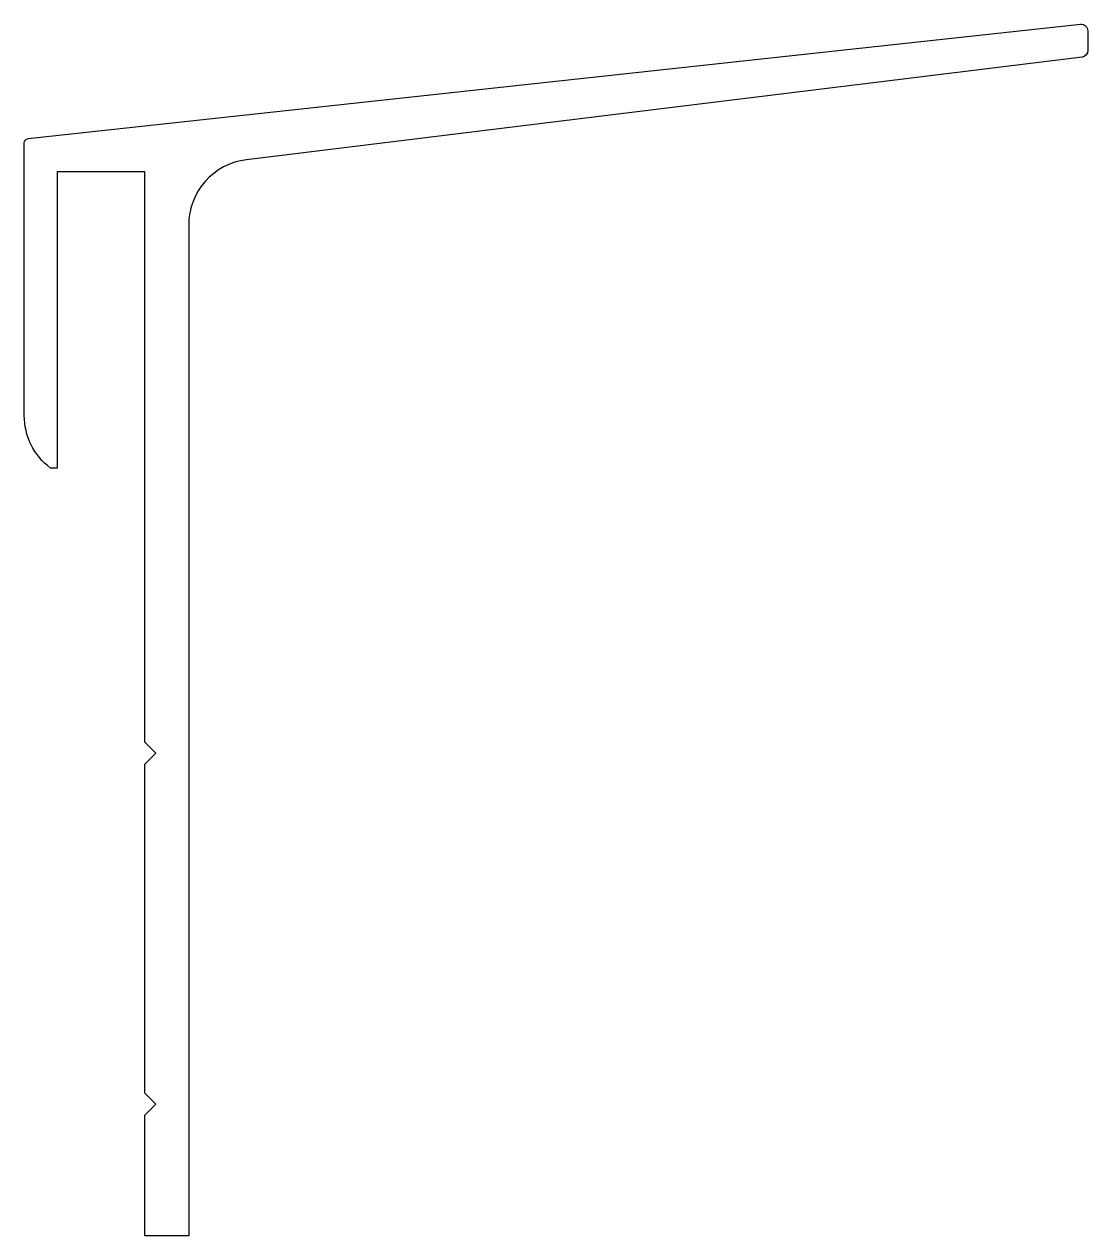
# Model space of a CAD drawing. Extents: x 230.1 to 278.6, y 216.5 to 271.7.
import ezdxf

# ---------------------------------------------------------------- set-up
doc = ezdxf.new("R2010")
doc.units = 0
doc.layers.add('ANA', color=220, linetype='CONTINUOUS')

msp = doc.modelspace()

# ---------------------------------------------------------------- linework, layer by layer
at = {"layer": 'ANA'}
msp.add_lwpolyline([(278.58, 271.414), (278.58, 270.514, -0.378866), (278.317, 270.216), (240.214, 265.537, 0.378866), (237.58, 262.56), (237.58, 216.479), (235.58, 216.479), (235.58, 221.979), (236.08, 222.479), (235.58, 222.979), (235.58, 237.979), (236.08, 238.479), (235.58, 238.979), (235.58, 264.979), (231.58, 264.979), (231.58, 251.479), (231.28, 251.479, -0.236068), (230.08, 253.879), (230.08, 266.3, -0.382863), (230.259, 266.499), (278.248, 271.712, -0.446275)], format="xyb", close=True, dxfattribs=at)

doc.saveas('drawing.dxf')
